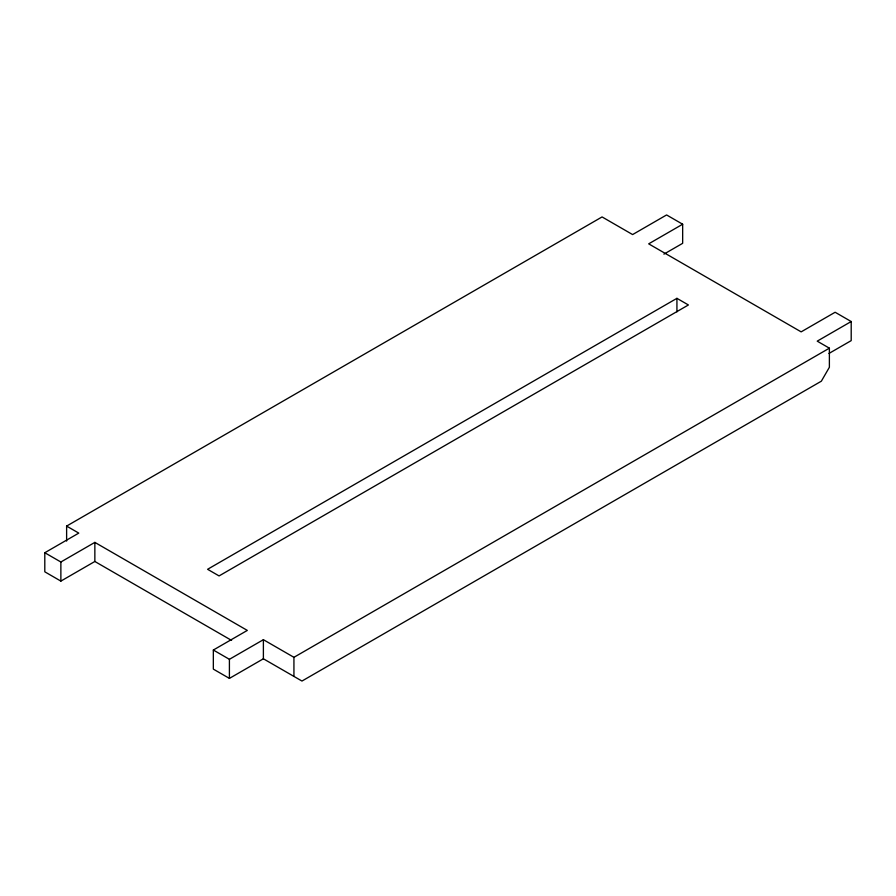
<?xml version="1.0" encoding="UTF-8"?>
<svg xmlns="http://www.w3.org/2000/svg" width="896" height="896" viewBox="0 0 896 896"><rect width="100%" height="100%" fill="white"/><g stroke="black" fill="none" stroke-linecap="round" stroke-linejoin="round"><path stroke-width="1.34" d="M66.618 541.083L66.618 526.086L602.067 216.933L632.61 234.573L666.59 214.95L682.662 224.224L682.662 243.32L663.914 254.139M231.594 640.416L94.853 561.478L60.872 581.101L44.8 571.816L44.8 552.731L78.781 533.109L66.618 526.086M44.8 552.731L60.872 562.005L94.853 542.382L247.318 630.414L213.338 650.026L213.338 669.122L229.41 678.395L263.39 658.784L263.39 639.688L293.933 657.317L829.382 348.174L829.382 367.27L821.352 381.181L301.963 681.05L263.267 658.717M682.662 224.224L648.682 243.846L801.147 331.867L835.128 312.256L851.2 321.53L851.2 340.626L828.934 353.472M676.928 298.334L207.592 569.296L219.072 575.926L688.408 304.965L676.928 298.334L676.928 311.842M213.338 650.026L229.41 659.31L263.39 639.688M851.2 321.53L817.219 341.152L829.382 348.174M293.933 657.317L293.933 676.413M229.41 659.31L229.41 678.395M94.853 542.382L94.853 561.478M60.872 562.005L60.872 581.101"/></g></svg>
